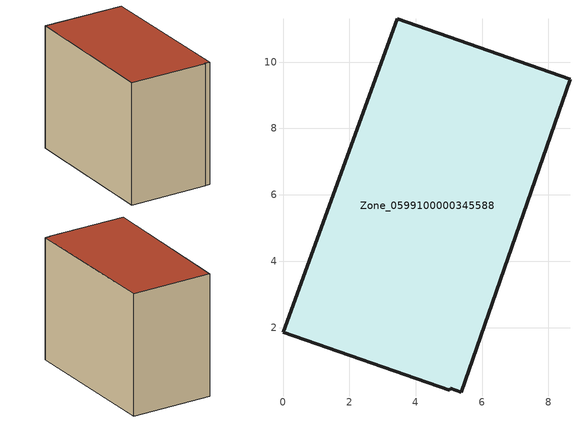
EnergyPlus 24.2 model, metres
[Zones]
Zone_0599100000345588
 floor ground (C_G): 5.37,0.05 5.05,0.17 5.02,0.11 0,1.86 3.45,11.3 8.65,9.49 z0
 wall outside (C_F): 8.65,9.49 3.45,11.3 0,1.86 5.02,0.11 5.05,0.17 5.37,0.05 8.65,9.49 z0:8.18
 roof outside (C_R): 5.05,0.17 5.37,0.05 8.65,9.49 3.45,11.3 0,1.86 5.02,0.11 z8.18
[BUILDING]
Pand.0599100000345588: North Axis=0; Terrain=City; Loads Convergence Tolerance Value=0.04; Temperature Convergence Tolerance Value=0.4; Solar Distribution=FullExterior; Maximum Number of Warmup Days=25; Minimum Number of Warmup Days=1
[Site:Location]
Rotterdam.The.Hague.AP_ZH_NLD Design_Conditions: Latitude=51.96; Longitude=4.45; Time Zone=1; Elevation=-4.5
[SITE:GROUNDTEMPERATURE:BUILDINGSURFACE]
18, 18, 18, 18, 18, 18, 18, 18, 18, 18, 18, 18
[MATERIAL] Thermal Absorptance=0.9; Solar Absorptance=0.7; Visible Absorptance=0.7
Name | Roughness | Thickness | Conductivity | Density | Specific Heat
G.TC.1992-2005 | MediumSmooth | 0.15 | 0.06 | 540 | 1210
F.TC.1992-2005 | Rough | 0.3 | 0.12 | 1920 | 840
R.TC.1992-2005 | MediumRough | 0.2 | 0.08 | 1500 | 1000
[CONSTRUCTION]
C_G: G.TC.1992-2005
C_F: F.TC.1992-2005
C_R: R.TC.1992-2005
[ZONE]
Zone_0599100000345588: Type=1; Multiplier=1; Ceiling Height=Autocalculate; Volume=Autocalculate; Floor Area=autocalculate; Part of Total Floor Area=Yes
[ZONEINFILTRATION:DESIGNFLOWRATE]
Infil_Zone_0599100000345588: Zone or ZoneList or Space or SpaceList=Zone_0599100000345588; Schedule=AlwaysOn; Design Flow Rate Calculation Method=Flow/Area; Flow Rate per Floor Area=0.0015; Constant Term Coefficient=1; Temperature Term Coefficient=0; Velocity Term Coefficient=0; Velocity Squared Term Coefficient=0
[HVACTEMPLATE:ZONE:IDEALLOADSAIRSYSTEM]
Zone_0599100000345588: Maximum Heating Supply Air Temperature=50; Minimum Cooling Supply Air Temperature=13; Maximum Heating Supply Air Humidity Ratio=0.0156; Minimum Cooling Supply Air Humidity Ratio=0.0077; Heating Limit=NoLimit; Cooling Limit=NoLimit; Dehumidification Control Type=ConstantSensibleHeatRatio; Cooling Sensible Heat Ratio=0.7; Dehumidification Setpoint=60; Humidification Control Type=None; Humidification Setpoint=30; Outdoor Air Method=None; Outdoor Air Flow Rate per Person=0.00944; Outdoor Air Flow Rate per Zone Floor Area=0; Outdoor Air Flow Rate per Zone=0; Demand Controlled Ventilation Type=None; Outdoor Air Economizer Type=NoEconomizer; Heat Recovery Type=None; Sensible Heat Recovery Effectiveness=0.7; Latent Heat Recovery Effectiveness=0.65
[ZONECONTROL:THERMOSTAT]
ThermostatControl_Zone_0599100000345588: Zone or ZoneList=Zone_0599100000345588; Control Type Schedule=DualSetpointControlType; Control 1=Thermostat_Zone_0599100000345588; Temperature Difference Between Cutout And Setpoint=0
[THERMOSTATSETPOINT:DUALSETPOINT]
Thermostat_Zone_0599100000345588: Heating Setpoint Temperature Schedule=HeatingSetpoint_Zone_0599100000345588; Cooling Setpoint Temperature Schedule=CoolingSetpoint_Zone_0599100000345588
[SCHEDULE:COMPACT]
HeatingSetpoint_Zone_0599100000345588: Through: 12/31, For: AllDays, Until: 24:00, 21
CoolingSetpoint_Zone_0599100000345588: Through: 12/31, For: AllDays, Until: 24:00, 24
DualSetpointControlType: Through: 12/31, For: AllDays, Until: 24:00, 4
AlwaysOn: Through: 12/31, For: AllDays, Until: 24:00, 1
